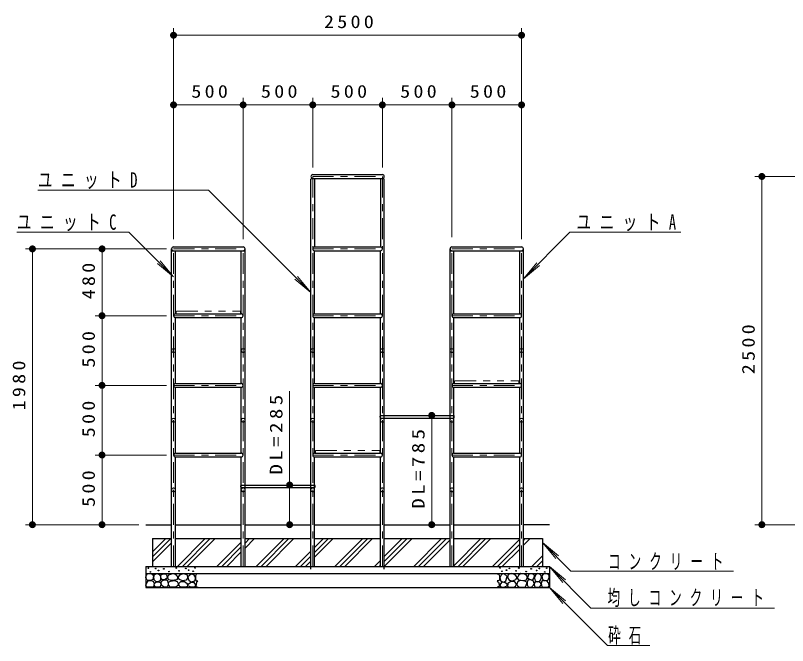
# Model space of a CAD drawing. Units: millimetres on the paper, scale 1:50. Extents: x -365 to 0, y -12 to 257.
# Drawn here: x -220 to -109.1, y 70.5 to 161 of the extents above; entities that cross this region are included whole.
import ezdxf

# ---------------------------------------------------------------- set-up
doc = ezdxf.new("R2010")
doc.units = ezdxf.units.MM
for name, pattern in [('USER1', [4.5, 2.5, -2]), ('USER2', [6, 3, -1, 1, -1]), ('USER3', [8, 3, -1, 1, -1, 1, -1])]:
    doc.linetypes.add(name, pattern=pattern)
doc.layers.add('LY_3', color=7, linetype='Continuous', lineweight=25)
doc.styles.add('ＭＳ ゴシック', font='')
doc.styles.get('ＭＳ ゴシック').set_extended_font_data('MS Gothic')

# ---------------------------------------------------------------- blocks, each defined once
blk = doc.blocks.new('filled_dot')
at = {"color": 0, "linetype": 'Continuous', "lineweight": -2, "const_width": 1.25}
blk.add_lwpolyline([(-0.625, 0, 1), (0.625, 0, 1)], format="xyb", close=True, dxfattribs=at)

msp = doc.modelspace()

# ---------------------------------------------------------------- linework, layer by layer
at = {"layer": 'LY_3', "lineweight": 13}
for p, q in [((-197.321, 128.843), (-197.321, 159.115)), ((-147.321, 128.843), (-147.321, 159.115)), ((-197.321, 158.115), (-147.321, 158.115)), ((-197.321, 128.843), (-197.321, 149.115)), ((-187.321, 128.843), (-187.321, 149.115)), ((-187.321, 128.843), (-187.321, 149.115)), ((-177.321, 139.115), (-177.321, 149.115)), ((-177.321, 139.115), (-177.321, 149.115)), ((-167.321, 139.115), (-167.321, 149.115)), ((-167.321, 139.115), (-167.321, 149.115)), ((-157.321, 129.115), (-157.321, 149.115)), ((-157.321, 129.115), (-157.321, 149.115)), ((-147.321, 129.115), (-147.321, 149.115)), ((-197.321, 148.115), (-187.321, 148.115)), ((-187.321, 148.115), (-177.321, 148.115)), ((-177.321, 148.115), (-167.321, 148.115)), ((-167.321, 148.115), (-157.321, 148.115)), ((-157.321, 148.115), (-147.321, 148.115)), ((-90.072, 137.843), (-113.8, 137.843)), ((-112.8, 87.843), (-112.8, 137.843)), ((-216.821, 135.876), (-192.304, 135.876)), ((-192.304, 135.876), (-177.593, 121.164)), ((-219.841, 129.819), (-203.726, 129.819)), ((-203.726, 129.819), (-197.321, 123.414)), ((-140.372, 129.819), (-147.049, 123.142)), ((-140.372, 129.819), (-124.437, 129.819)), ((-208.593, 127.443), (-218.593, 127.443)), ((-217.593, 87.843), (-217.593, 127.443)), ((-198.321, 127.443), (-208.593, 127.443)), ((-207.593, 117.843), (-207.593, 127.443)), ((-197.321, 123.414), (-199.249, 125.712)), ((-147.049, 123.142), (-145.12, 125.44)), ((-197.321, 123.414), (-199.619, 125.342)), ((-147.049, 123.142), (-144.751, 125.07)), ((-177.593, 121.164), (-179.521, 123.463)), ((-177.593, 121.164), (-179.891, 123.093)), ((-198.321, 117.843), (-208.593, 117.843)), ((-198.321, 117.843), (-208.593, 117.843)), ((-207.593, 107.843), (-207.593, 117.843)), ((-198.321, 107.843), (-208.593, 107.843)), ((-198.321, 107.843), (-208.593, 107.843)), ((-207.593, 97.843), (-207.593, 107.843)), ((-180.644, 87.843), (-180.644, 107.016)), ((-160.223, 87.843), (-160.223, 103.541)), ((-198.321, 97.843), (-208.593, 97.843)), ((-198.321, 97.843), (-208.593, 97.843)), ((-207.593, 87.843), (-207.593, 97.843)), ((-202.321, 87.843), (-218.593, 87.843)), ((-79.528, 87.843), (-113.8, 87.843)), ((-200.321, 83.229), (-197.707, 85.843)), ((-200.321, 83.936), (-198.414, 85.843)), ((-197.049, 85.794), (-197, 85.843)), ((-196.757, 81.843), (-192.757, 85.843)), ((-196.05, 81.843), (-192.05, 85.843)), ((-195.343, 81.843), (-191.343, 85.843)), ((-187.049, 84.48), (-185.686, 85.843)), ((-187.049, 85.187), (-186.394, 85.843)), ((-185.444, 81.843), (-181.444, 85.843)), ((-184.737, 81.843), (-180.737, 85.843)), ((-184.03, 81.843), (-180.03, 85.843)), ((-177.049, 83.167), (-174.373, 85.843)), ((-177.049, 83.874), (-175.08, 85.843)), ((-177.049, 84.581), (-175.787, 85.843)), ((-174.13, 81.843), (-170.13, 85.843)), ((-173.423, 81.843), (-169.423, 85.843)), ((-172.716, 81.843), (-168.716, 85.843)), ((-167.049, 81.853), (-163.059, 85.843)), ((-167.049, 82.56), (-163.766, 85.843)), ((-167.049, 83.267), (-164.473, 85.843)), ((-162.816, 81.843), (-158.816, 85.843)), ((-162.109, 81.843), (-158.109, 85.843)), ((-161.402, 81.843), (-157.593, 85.652)), ((-157.049, 81.953), (-153.16, 85.843)), ((-156.452, 81.843), (-152.452, 85.843)), ((-155.745, 81.843), (-151.745, 85.843)), ((-151.503, 81.843), (-147.593, 85.753)), ((-147.049, 84.882), (-146.088, 85.843)), ((-147.049, 85.589), (-146.796, 85.843)), ((-200.321, 82.522), (-197.593, 85.25)), ((-191.101, 81.843), (-187.593, 85.35)), ((-190.394, 81.843), (-187.593, 84.643)), ((-150.796, 81.843), (-147.593, 85.045)), ((-150.088, 81.843), (-147.593, 84.338)), ((-144.321, 85.286), (-142.392, 82.987)), ((-144.321, 85.286), (-142.023, 83.357)), ((-140.221, 81.186), (-144.321, 85.286)), ((-189.686, 81.843), (-187.593, 83.936)), ((-179.787, 81.843), (-177.593, 84.037)), ((-179.08, 81.843), (-177.593, 83.33)), ((-145.846, 81.843), (-144.321, 83.368)), ((-178.373, 81.843), (-177.593, 82.623)), ((-168.473, 81.843), (-167.593, 82.723)), ((-145.139, 81.843), (-144.321, 82.661)), ((-167.766, 81.843), (-167.593, 82.016)), ((-144.432, 81.843), (-144.321, 81.953)), ((-143.321, 81.843), (-141.392, 79.544)), ((-143.321, 81.843), (-141.023, 79.914)), ((-137.358, 75.88), (-143.321, 81.843)), ((-140.221, 81.186), (-116.884, 81.186)), ((-143.321, 78.843), (-141.392, 76.544)), ((-143.321, 78.843), (-141.023, 76.914)), ((-134.97, 70.491), (-143.321, 78.843)), ((-137.358, 75.88), (-110.97, 75.88)), ((-134.97, 70.491), (-128.884, 70.491))]:
    msp.add_line(p, q, dxfattribs=at)
at = {"layer": 'LY_3'}
for p, q in [((-177.593, 137.571), (-167.049, 137.571)), ((-177.321, 138.115), (-167.321, 138.115)), ((-177.049, 137.571), (-177.049, 127.715)), ((-167.593, 137.571), (-167.593, 127.715)), ((-177.593, 81.443), (-177.593, 137.443)), ((-167.049, 81.443), (-167.049, 137.443)), ((-197.321, 127.715), (-187.321, 127.715)), ((-177.049, 127.715), (-167.593, 127.715)), ((-157.321, 127.715), (-147.321, 127.715)), ((-197.593, 81.843), (-197.593, 127.443)), ((-197.593, 127.171), (-187.049, 127.171)), ((-197.049, 118.115), (-197.049, 127.171)), ((-187.593, 118.115), (-187.593, 127.171)), ((-187.049, 81.843), (-187.049, 127.443)), ((-177.049, 127.171), (-167.593, 127.171)), ((-177.049, 118.115), (-177.049, 127.171)), ((-167.593, 118.115), (-167.593, 127.171)), ((-157.593, 81.843), (-157.593, 127.443)), ((-157.593, 127.171), (-147.049, 127.171)), ((-157.049, 118.115), (-157.049, 127.171)), ((-147.593, 118.115), (-147.593, 127.171)), ((-147.049, 81.843), (-147.049, 127.443)), ((-197.049, 118.115), (-187.593, 118.115)), ((-177.049, 118.115), (-167.593, 118.115)), ((-157.049, 118.115), (-147.593, 118.115)), ((-197.049, 108.115), (-197.049, 117.571)), ((-197.049, 117.571), (-187.593, 117.571)), ((-187.593, 108.115), (-187.593, 117.571)), ((-177.049, 117.571), (-167.593, 117.571)), ((-177.049, 108.115), (-177.049, 117.571)), ((-167.593, 108.115), (-167.593, 117.571)), ((-157.049, 117.571), (-147.593, 117.571)), ((-157.049, 108.115), (-157.049, 117.571)), ((-147.593, 108.115), (-147.593, 117.571)), ((-197.049, 108.115), (-187.593, 108.115)), ((-177.049, 108.115), (-167.593, 108.115)), ((-157.049, 108.115), (-147.593, 108.115)), ((-197.049, 98.115), (-197.049, 107.571)), ((-197.049, 107.571), (-187.593, 107.571)), ((-187.593, 98.115), (-187.593, 107.571)), ((-177.049, 107.571), (-167.593, 107.571)), ((-177.049, 98.115), (-177.049, 107.571)), ((-167.593, 98.115), (-167.593, 107.571)), ((-157.049, 107.571), (-147.593, 107.571)), ((-157.049, 98.115), (-157.049, 107.571)), ((-147.593, 98.115), (-147.593, 107.571)), ((-167.649, 103.261), (-167.649, 103.441)), ((-167.549, 103.541), (-157.093, 103.541)), ((-167.549, 103.161), (-157.093, 103.161)), ((-156.993, 103.261), (-156.993, 103.441)), ((-197.049, 98.115), (-187.593, 98.115)), ((-177.049, 98.115), (-167.593, 98.115)), ((-157.049, 98.115), (-147.593, 98.115)), ((-197.049, 97.571), (-187.593, 97.571)), ((-197.049, 81.843), (-197.049, 97.571)), ((-187.593, 81.843), (-187.593, 97.571)), ((-177.049, 97.571), (-167.593, 97.571)), ((-177.049, 81.843), (-177.049, 97.571)), ((-167.593, 81.843), (-167.593, 97.571)), ((-157.049, 97.571), (-147.593, 97.571)), ((-157.049, 81.843), (-157.049, 97.571)), ((-147.593, 81.843), (-147.593, 97.571)), ((-187.649, 93.261), (-187.649, 93.441)), ((-187.549, 93.541), (-177.093, 93.541)), ((-176.993, 93.261), (-176.993, 93.441)), ((-187.549, 93.161), (-177.093, 93.161)), ((-201.321, 87.843), (-197.593, 87.843)), ((-197.049, 87.843), (-187.593, 87.843)), ((-187.049, 87.843), (-177.593, 87.843)), ((-177.049, 87.843), (-167.593, 87.843)), ((-167.049, 87.843), (-157.593, 87.843)), ((-157.049, 87.843), (-147.593, 87.843)), ((-143.321, 87.843), (-147.049, 87.843)), ((-200.321, 85.843), (-200.321, 81.843)), ((-200.321, 85.843), (-197.593, 85.843)), ((-197.049, 85.843), (-187.593, 85.843)), ((-187.049, 85.843), (-177.593, 85.843)), ((-177.049, 85.843), (-167.593, 85.843)), ((-167.049, 85.843), (-157.593, 85.843)), ((-157.049, 85.843), (-147.593, 85.843)), ((-147.049, 85.843), (-144.321, 85.843)), ((-144.321, 85.843), (-144.321, 81.843)), ((-201.321, 81.843), (-201.321, 78.843)), ((-201.321, 81.843), (-143.321, 81.843)), ((-143.321, 81.843), (-143.321, 78.843)), ((-201.321, 80.843), (-143.321, 80.843)), ((-201.321, 78.843), (-143.321, 78.843))]:
    msp.add_line(p, q, dxfattribs=at)
at = {"layer": 'LY_3', "linetype": 'USER2', "lineweight": 13}
for p, q in [((-177.321, 137.843), (-167.321, 137.843)), ((-177.321, 137.843), (-177.321, 127.443)), ((-167.321, 137.843), (-167.321, 127.443)), ((-197.321, 127.443), (-187.321, 127.443)), ((-197.321, 81.843), (-197.321, 127.443)), ((-187.321, 81.843), (-187.321, 127.443)), ((-177.321, 127.443), (-167.321, 127.443)), ((-177.321, 81.843), (-177.321, 127.443)), ((-167.321, 81.843), (-167.321, 127.443)), ((-157.321, 127.443), (-147.321, 127.443)), ((-157.321, 81.843), (-157.321, 127.443)), ((-147.321, 81.843), (-147.321, 127.443)), ((-197.321, 117.843), (-187.321, 117.843)), ((-177.321, 117.843), (-167.321, 117.843)), ((-157.321, 117.843), (-147.321, 117.843)), ((-197.321, 107.843), (-187.321, 107.843)), ((-177.321, 107.843), (-167.321, 107.843)), ((-157.321, 107.843), (-147.321, 107.843)), ((-197.321, 97.843), (-187.321, 97.843)), ((-177.321, 97.843), (-167.321, 97.843)), ((-157.321, 97.843), (-147.321, 97.843))]:
    msp.add_line(p, q, dxfattribs=at)
at = {"layer": 'LY_3', "linetype": 'USER3', "lineweight": 13}
for p, q in [((-196.949, 118.215), (-196.949, 118.395)), ((-196.849, 118.495), (-187.793, 118.495)), ((-187.693, 118.215), (-187.693, 118.395)), ((-156.949, 108.215), (-156.949, 108.395)), ((-156.849, 108.495), (-147.793, 108.495)), ((-147.693, 108.215), (-147.693, 108.395)), ((-176.949, 98.215), (-176.949, 98.395)), ((-176.849, 98.495), (-167.793, 98.495)), ((-167.693, 98.215), (-167.693, 98.395))]:
    msp.add_line(p, q, dxfattribs=at)
at = {"layer": 'LY_3'}
for points in [[(-200.756, 79.831), (-201.11, 79.901), (-201.307, 80.202), (-201.26, 80.567), (-201.052, 80.77), (-200.739, 80.833), (-200.403, 80.758), (-200.212, 80.497), (-200.305, 79.959), (-200.571, 79.849)], [(-199.607, 79.651), (-199.885, 79.697), (-200.105, 79.929), (-200.174, 80.369), (-200.053, 80.699), (-199.665, 80.821), (-199.375, 80.699), (-199.207, 80.444), (-199.172, 80.166), (-199.259, 79.79)], [(-198.504, 79.981), (-198.959, 79.935), (-199.152, 80.219), (-199.174, 80.605), (-198.822, 80.775), (-198.448, 80.775), (-198.311, 80.628), (-198.175, 80.231)], [(-198.502, 78.854), (-198.729, 78.888), (-198.99, 79.093), (-199.115, 79.399), (-199.047, 79.74), (-198.661, 79.921), (-198.286, 79.91), (-198.116, 79.615), (-198.116, 79.217), (-198.252, 78.945)], [(-197.53, 79.844), (-198.049, 79.948), (-198.153, 80.353), (-197.997, 80.634), (-197.582, 80.79), (-197.197, 80.821), (-196.865, 80.572), (-196.688, 80.177), (-196.896, 79.917)], [(-196.002, 79.761), (-196.512, 79.959), (-196.678, 80.312), (-196.387, 80.665), (-195.93, 80.842), (-195.41, 80.675), (-195.275, 80.26), (-195.525, 79.865)], [(-194.767, 79.605), (-195.058, 79.803), (-195.256, 80.405), (-194.809, 80.8), (-194.455, 80.707), (-194.175, 80.198), (-194.32, 79.74)], [(-149.874, 79.605), (-149.583, 79.803), (-149.386, 80.405), (-149.833, 80.8), (-150.186, 80.707), (-150.466, 80.198), (-150.321, 79.74)], [(-148.639, 79.761), (-148.13, 79.959), (-147.964, 80.312), (-148.255, 80.665), (-148.712, 80.842), (-149.231, 80.675), (-149.366, 80.26), (-149.117, 79.865)], [(-147.112, 79.844), (-146.592, 79.948), (-146.488, 80.353), (-146.644, 80.634), (-147.06, 80.79), (-147.444, 80.821), (-147.777, 80.572), (-147.953, 80.177), (-147.745, 79.917)], [(-146.14, 78.854), (-145.913, 78.888), (-145.652, 79.093), (-145.527, 79.399), (-145.595, 79.74), (-145.981, 79.921), (-146.355, 79.91), (-146.526, 79.615), (-146.526, 79.217), (-146.39, 78.945)], [(-146.137, 79.981), (-145.683, 79.935), (-145.49, 80.219), (-145.467, 80.605), (-145.819, 80.775), (-146.194, 80.775), (-146.33, 80.628), (-146.466, 80.231)], [(-145.035, 79.651), (-144.757, 79.697), (-144.536, 79.929), (-144.467, 80.369), (-144.589, 80.699), (-144.977, 80.821), (-145.266, 80.699), (-145.434, 80.444), (-145.469, 80.166), (-145.382, 79.79)], [(-143.885, 79.831), (-143.532, 79.901), (-143.335, 80.202), (-143.381, 80.567), (-143.59, 80.77), (-143.903, 80.833), (-144.238, 80.758), (-144.43, 80.497), (-144.337, 79.959), (-144.07, 79.849)], [(-200.884, 78.864), (-201.185, 78.904), (-201.307, 79.142), (-201.173, 79.507), (-200.947, 79.773), (-200.594, 79.825), (-200.241, 79.733), (-200.125, 79.397), (-200.223, 78.945), (-200.519, 78.876)], [(-199.685, 78.858), (-199.905, 78.893), (-200.113, 79.171), (-200.079, 79.466), (-199.777, 79.623), (-199.465, 79.652), (-199.187, 79.53), (-199.134, 79.217), (-199.221, 78.939), (-199.401, 78.858)], [(-197.592, 78.857), (-197.862, 78.909), (-197.997, 79.158), (-198.101, 79.522), (-197.769, 79.751), (-197.166, 79.813), (-196.792, 79.678), (-196.616, 79.283), (-196.73, 79.044), (-197, 78.888)], [(-196.169, 78.868), (-196.428, 78.961), (-196.595, 79.335), (-196.293, 79.668), (-195.764, 79.678), (-195.369, 79.418), (-195.306, 78.992), (-195.639, 78.857)], [(-194.766, 78.868), (-195.244, 79.065), (-195.234, 79.314), (-194.901, 79.533), (-194.465, 79.574), (-194.132, 79.158), (-194.371, 78.878)], [(-149.875, 78.868), (-149.397, 79.065), (-149.408, 79.314), (-149.74, 79.533), (-150.177, 79.574), (-150.509, 79.158), (-150.27, 78.878)], [(-148.473, 78.868), (-148.213, 78.961), (-148.047, 79.335), (-148.348, 79.668), (-148.878, 79.678), (-149.273, 79.418), (-149.335, 78.992), (-149.003, 78.857)], [(-147.049, 78.857), (-146.779, 78.909), (-146.644, 79.158), (-146.54, 79.522), (-146.873, 79.751), (-147.475, 79.813), (-147.849, 79.678), (-148.026, 79.283), (-147.912, 79.044), (-147.641, 78.888)], [(-144.957, 78.858), (-144.737, 78.893), (-144.528, 79.171), (-144.563, 79.466), (-144.864, 79.623), (-145.177, 79.652), (-145.455, 79.53), (-145.507, 79.217), (-145.42, 78.939), (-145.241, 78.858)], [(-143.758, 78.864), (-143.456, 78.904), (-143.335, 79.142), (-143.468, 79.507), (-143.694, 79.773), (-144.047, 79.825), (-144.401, 79.733), (-144.516, 79.397), (-144.418, 78.945), (-144.123, 78.876)]]:
    msp.add_lwpolyline(points, close=True, dxfattribs=at)
for points in [[(-193.815, 80.793), (-194.006, 80.764), (-194.162, 80.486), (-194.162, 80.069), (-194.122, 79.82), (-193.809, 79.768)], [(-150.827, 80.793), (-150.635, 80.764), (-150.479, 80.486), (-150.479, 80.069), (-150.52, 79.82), (-150.832, 79.768)], [(-193.815, 79.744), (-194, 79.571), (-194.093, 79.269), (-194.099, 78.991), (-193.821, 78.858)], [(-150.827, 79.744), (-150.641, 79.571), (-150.548, 79.269), (-150.543, 78.991), (-150.821, 78.858)]]:
    msp.add_lwpolyline(points, dxfattribs=at)
at = {"layer": 'LY_3', "linetype": 'USER1', "lineweight": 13}
for centre in [(-197.321, 112.843), (-187.321, 112.843), (-177.321, 112.843), (-167.321, 112.843), (-157.321, 112.843), (-147.321, 112.843), (-197.321, 102.843), (-187.321, 102.843), (-177.321, 102.843), (-167.321, 102.843), (-157.321, 102.843), (-147.321, 102.843), (-197.321, 92.843), (-187.321, 92.843), (-177.321, 92.843), (-167.321, 92.843), (-157.321, 92.843), (-147.321, 92.843)]:
    msp.add_circle(centre, 0.272, dxfattribs=at)
at = {"layer": 'LY_3'}
for centre in [(-200.933, 81.603), (-200.647, 81.062), (-199.88, 81.551), (-199.482, 81.273), (-198.707, 81.513), (-197.978, 81.107), (-196.926, 81.626), (-196.527, 81.213), (-195.565, 81.573), (-195.159, 81.318), (-194.505, 81.152), (-194.227, 81.649), (-150.415, 81.649), (-150.137, 81.152), (-149.483, 81.318), (-149.077, 81.573), (-148.114, 81.213), (-147.716, 81.626), (-146.663, 81.107), (-145.934, 81.513), (-145.16, 81.273), (-144.761, 81.551), (-143.995, 81.062), (-143.709, 81.603)]:
    msp.add_circle(centre, 0.05, dxfattribs=at)
for centre, radius, start, end in [((-177.321, 137.843), 0.272, 90, 270), ((-167.321, 137.843), 0.272, 270, 90), ((-197.321, 127.443), 0.272, 90, 270), ((-187.321, 127.443), 0.272, 270, 90), ((-177.049, 127.443), 0.272, 90, 270), ((-167.593, 127.443), 0.272, 270, 90), ((-157.321, 127.443), 0.272, 90, 270), ((-147.321, 127.443), 0.272, 270, 90), ((-197.049, 117.843), 0.272, 90, 270), ((-187.593, 117.843), 0.272, 270, 90), ((-177.049, 117.843), 0.272, 90, 270), ((-167.593, 117.843), 0.272, 270, 90), ((-157.049, 117.843), 0.272, 90, 270), ((-147.593, 117.843), 0.272, 270, 90), ((-197.049, 107.843), 0.272, 90, 270), ((-187.593, 107.843), 0.272, 270, 90), ((-177.049, 107.843), 0.272, 90, 270), ((-167.593, 107.843), 0.272, 270, 90), ((-157.049, 107.843), 0.272, 90, 270), ((-147.593, 107.843), 0.272, 270, 90), ((-167.549, 103.441), 0.1, 90, 180), ((-167.549, 103.261), 0.1, 180, 270), ((-157.093, 103.441), 0.1, 0, 90), ((-157.093, 103.261), 0.1, 270, 0), ((-197.049, 97.843), 0.272, 90, 270), ((-187.593, 97.843), 0.272, 270, 90), ((-177.049, 97.843), 0.272, 90, 270), ((-167.593, 97.843), 0.272, 270, 90), ((-157.049, 97.843), 0.272, 90, 270), ((-147.593, 97.843), 0.272, 270, 90), ((-187.549, 93.441), 0.1, 90, 180), ((-187.549, 93.261), 0.1, 180, 270), ((-177.093, 93.441), 0.1, 0, 90), ((-177.093, 93.261), 0.1, 270, 0)]:
    msp.add_arc(centre, radius, start, end, dxfattribs=at)
at = {"layer": 'LY_3', "linetype": 'USER3', "lineweight": 13}
for centre, start, end in [((-196.849, 118.395), 90, 180), ((-196.849, 118.215), 180, 270), ((-187.793, 118.395), 0, 90), ((-187.793, 118.215), 270, 0), ((-156.849, 108.395), 90, 180), ((-156.849, 108.215), 180, 270), ((-147.793, 108.395), 0, 90), ((-147.793, 108.215), 270, 0), ((-176.849, 98.395), 90, 180), ((-176.849, 98.215), 180, 270), ((-167.793, 98.395), 0, 90), ((-167.793, 98.215), 270, 0)]:
    msp.add_arc(centre, 0.1, start, end, dxfattribs=at)

# ---------------------------------------------------------------- block references
at = {"layer": 'LY_3', "lineweight": 13, "xscale": 0.4, "yscale": 0.4}
for p in [(-197.321, 158.115), (-197.321, 148.115), (-187.321, 148.115), (-177.321, 148.115), (-167.321, 148.115), (-157.321, 148.115)]:
    msp.add_blockref('filled_dot', p, dxfattribs=at)
for p, rotation in [((-147.321, 158.115), 180), ((-187.321, 148.115), 180), ((-177.321, 148.115), 180), ((-167.321, 148.115), 180), ((-157.321, 148.115), 180), ((-147.321, 148.115), 180), ((-112.8, 137.843), 270), ((-217.593, 127.443), 270), ((-207.593, 127.443), 270), ((-207.593, 117.843), 270), ((-207.593, 117.843), 90), ((-207.593, 107.843), 270), ((-207.593, 107.843), 90), ((-160.223, 103.541), 270), ((-207.593, 97.843), 270), ((-207.593, 97.843), 90), ((-180.644, 93.541), 270), ((-217.593, 87.843), 90), ((-207.593, 87.843), 90), ((-180.644, 87.843), 90), ((-160.223, 87.843), 90), ((-112.8, 87.843), 90)]:
    msp.add_blockref('filled_dot', p, dxfattribs=dict(at, rotation=rotation))

# ---------------------------------------------------------------- texts
at = {"layer": 'LY_3', "style": 'ＭＳ ゴシック'}
for s, insert, char_height, attachment_point in [('\\T1.33;\\W1.15;2500', (-171.893, 159.115), 1.833, 8), ('\\T1.33;\\W1.15;500', (-191.904, 149.115), 1.833, 8), ('\\T1.33;\\W1.15;500', (-181.904, 149.115), 1.833, 8), ('\\T1.33;\\W1.15;500', (-171.904, 149.115), 1.833, 8), ('\\T1.33;\\W1.15;500', (-161.904, 149.115), 1.833, 8), ('\\T1.33;\\W1.15;500', (-151.904, 149.115), 1.833, 8), ('\\T1.58;\\W0.7;ユニットD', (-216.821, 136.026), 2.199, 7), ('\\T1.58;\\W0.7;ユニットC', (-219.841, 129.969), 2.199, 7), ('\\T1.58;\\W0.7;ユニットA', (-139.437, 129.969), 2.199, 7), ('\\T1.64;\\W0.6;コンクリート', (-134.884, 81.336), 2.199, 7), ('\\T1.64;\\W0.6;均しコンクリート', (-134.97, 76.03), 2.199, 7), ('\\T1.64;\\W0.6;砕石', (-134.884, 70.641), 2.199, 7)]:
    msp.add_mtext(s, dxfattribs=dict(at, insert=insert, char_height=char_height, attachment_point=attachment_point))
at = {"layer": 'LY_3', "char_height": 1.833, "attachment_point": 8, "rotation": 90, "style": 'ＭＳ ゴシック'}
for s, insert in [('\\T1.33;\\W1.15;480', (-208.593, 123.058)), ('\\T1.33;\\W1.15;500', (-208.593, 113.259)), ('\\T1.33;\\W1.15;2500', (-113.8, 113.27)), ('\\T1.33;\\W1.15;1980', (-218.593, 108.066)), ('\\T1.33;\\W1.15;500', (-208.593, 103.259)), ('\\T1.33;\\W1.2;DL=285', (-181.644, 101.016)), ('\\T1.33;\\W1.2;DL=785', (-161.223, 96.108)), ('\\T1.33;\\W1.15;500', (-208.593, 93.259))]:
    msp.add_mtext(s, dxfattribs=dict(at, insert=insert))

doc.saveas('drawing.dxf')
